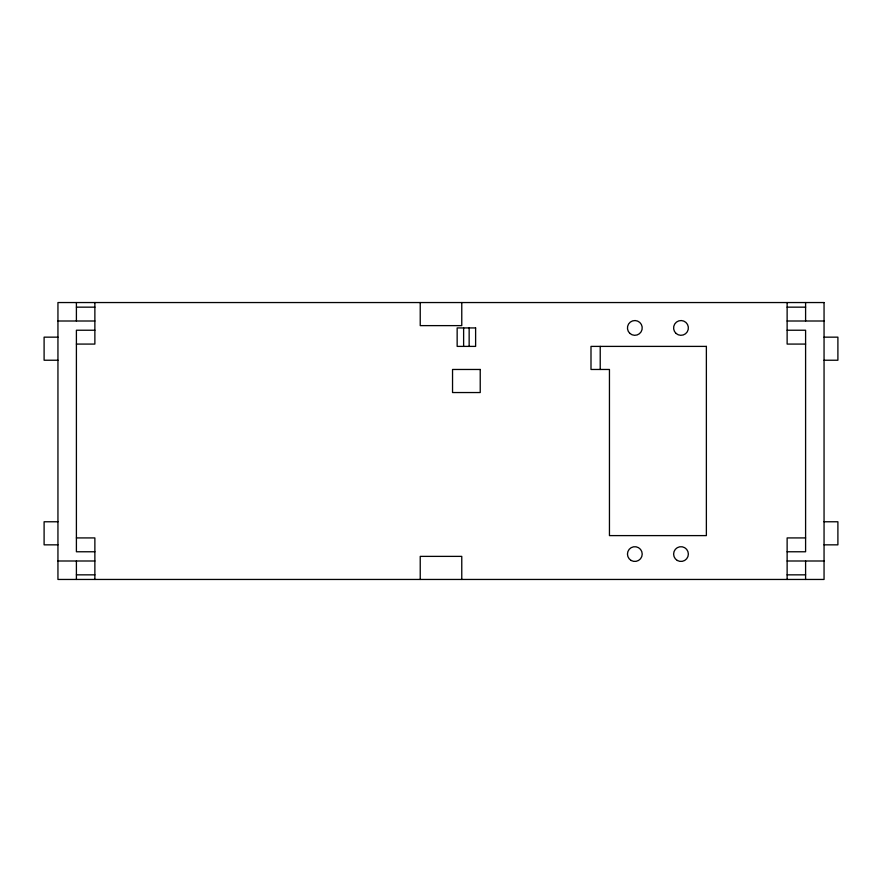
<?xml version="1.0" encoding="UTF-8"?>
<svg xmlns="http://www.w3.org/2000/svg" width="882" height="882" viewBox="0 0 882 882"><rect width="100%" height="100%" fill="white"/><g stroke="black" fill="none" stroke-linecap="round" stroke-linejoin="round"><path stroke-width="1.32" d="M76.403 307.157L94.87 307.157M787.13 307.157L805.597 307.157M57.947 321.004L94.87 321.004M787.13 321.004L824.053 321.004M94.87 330.232L76.403 330.232L76.403 551.768L94.87 551.768M787.13 330.232L805.597 330.232L805.597 551.768L787.13 551.768M57.947 337.156L44.1 337.156L44.1 360.231L57.947 360.231M824.053 337.156L837.9 337.156L837.9 360.231L824.053 360.231M76.403 344.079L94.87 344.079L94.87 302.548M805.597 344.079L787.13 344.079L787.13 302.548M57.947 521.769L44.1 521.769L44.1 544.844L57.947 544.844M824.053 521.769L837.9 521.769L837.9 544.844L824.053 544.844M76.403 537.921L94.87 537.921L94.87 579.452M805.597 537.921L787.13 537.921L787.13 579.452M57.947 560.996L94.87 560.996M787.13 560.996L824.053 560.996M76.403 574.843L94.87 574.843M787.13 574.843L805.597 574.843M805.597 302.548L805.597 321.004M805.597 560.996L805.597 579.452M600.223 346.394L600.223 369.47M469.147 327.928L469.147 346.394M463.623 327.928L463.623 346.394M461.771 302.548L461.771 325.623L420.229 325.623L420.229 302.548M461.771 579.452L461.771 556.377L420.229 556.377L420.229 579.452M76.403 302.548L76.403 321.004M76.403 560.996L76.403 579.452M824.053 302.548L57.947 302.548L57.947 579.452L824.053 579.452L824.053 302.548M475.618 327.928L457.152 327.928L457.152 346.394L475.618 346.394L475.618 327.928M706.372 346.394L590.995 346.394L590.995 369.47L609.451 369.47L609.451 535.606L706.372 535.606L706.372 346.394M480.227 369.47L452.543 369.47L452.543 392.545L480.227 392.545L480.227 369.47M676.042 333.418A7.387 7.387 0 0 0 688.214 329.46A7.387 7.387 0 0 0 678.699 320.905A7.387 7.387 0 0 0 676.042 333.418M629.891 333.418A7.387 7.387 0 0 0 642.063 329.46A7.387 7.387 0 0 0 632.548 320.905A7.387 7.387 0 0 0 629.891 333.418M677.299 560.467A7.387 7.387 0 0 0 688.368 554.072A7.387 7.387 0 0 0 677.299 547.678A7.387 7.387 0 0 0 677.299 560.467M631.148 560.467A7.387 7.387 0 0 0 642.217 554.072A7.387 7.387 0 0 0 631.148 547.678A7.387 7.387 0 0 0 631.148 560.467"/></g></svg>
